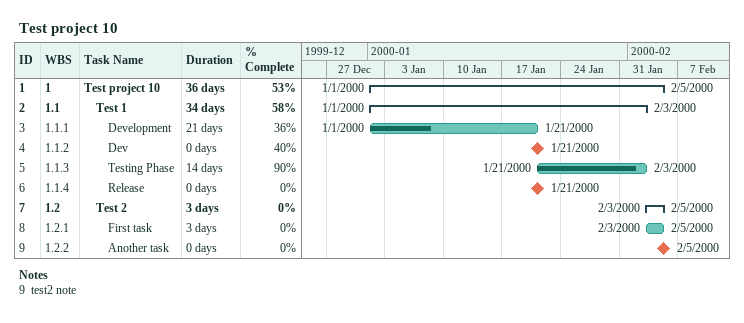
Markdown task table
Test project 10

| ID | WBS | Task | Duration | Start | Finish | % complete |
|---|---|---|---|---|---|---|
| 1 | 1 | **Test project 10** | 36d | 2000-01-01 | 2000-02-05 | 53 |
| 2 | 1.1 | **Test 1** | 34d | 2000-01-01 | 2000-02-03 | 58 |
| 3 | 1.1.1 | Development | 21d | 2000-01-01 | 2000-01-21 | 36 |
| 4 | 1.1.2 | Dev | 0d | 2000-01-21 | 2000-01-21 | 40 |
| 5 | 1.1.3 | Testing Phase | 14d | 2000-01-21 | 2000-02-03 | 90 |
| 6 | 1.1.4 | Release | 0d | 2000-01-21 | 2000-01-21 | 0 |
| 7 | 1.2 | **Test 2** | 3d | 2000-02-03 | 2000-02-05 | 0 |
| 8 | 1.2.1 | First task | 3d | 2000-02-03 | 2000-02-05 | 0 |
| 9 | 1.2.2 | Another task | 0d | 2000-02-05 | 2000-02-05 | 0 |

Notes
- 9: test2 note
